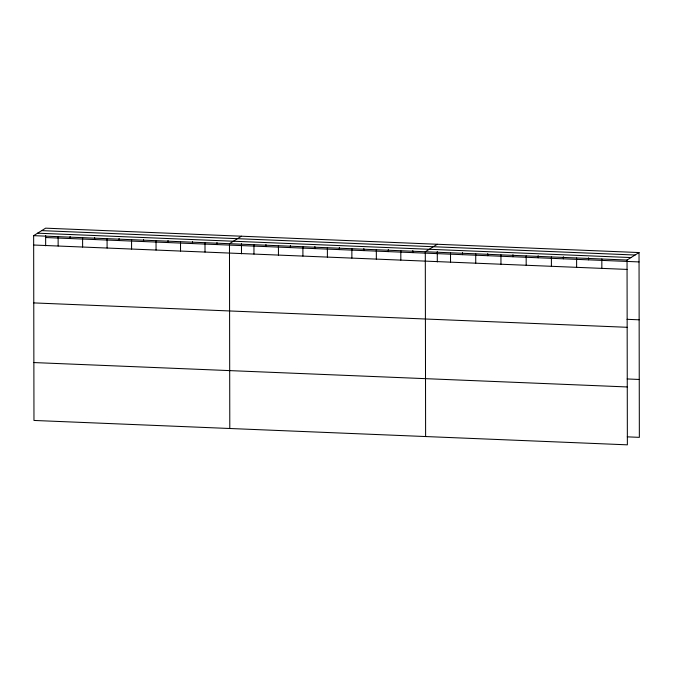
<?xml version="1.0" encoding="UTF-8"?>
<svg xmlns="http://www.w3.org/2000/svg" width="673" height="673" viewBox="0 0 673 673"><rect width="100%" height="100%" fill="white"/><g stroke="black" fill="none" stroke-linecap="round" stroke-linejoin="round"><path stroke-width="1.01" d="M639.03 252.552L627.043 260.039L627.371 444.836L33.97 420.448L33.65 235.651L45.629 228.164L639.03 252.552L639.35 437.349L627.244 436.853M241.456 236.206L229.468 243.693L229.796 428.499M437.273 244.257L425.294 251.744L425.614 436.55M41.676 230.629L635.076 255.017M37.604 233.178L630.996 257.566M33.65 235.651L627.043 260.039M45.646 237.535L639.047 261.923M33.667 245.022L627.059 269.41M627.043 319.313L639.148 319.81M33.768 302.909L627.16 327.297M627.143 378.958L639.249 379.463M33.869 362.562L627.27 386.95M601.83 259.004L601.847 268.376M588.597 257.767L588.606 259.845M576.61 257.961L576.626 267.332M563.385 256.724L563.385 258.811M551.389 256.926L551.406 266.298M538.164 255.69L538.164 257.776M526.168 255.891L526.185 265.263M512.944 254.655L512.944 256.741M500.948 254.857L500.964 264.228M487.723 253.62L487.732 255.698M475.727 253.814L475.744 263.193M462.502 252.585L462.511 254.663M450.515 252.779L450.531 262.15M437.282 251.542L437.307 261.898M412.81 250.541L412.81 252.619M400.814 250.735L400.83 260.115M388.329 249.532L388.338 251.618M376.333 249.733L376.35 259.105M363.849 248.53L363.857 250.608M351.861 248.724L351.878 258.096M339.377 247.521L339.377 249.607M327.381 247.723L327.398 257.094M314.897 246.52L314.905 248.598M302.9 246.713L302.917 256.085M290.416 245.51L290.425 247.588M278.429 245.712L278.445 255.084M265.944 244.501L265.944 246.587M253.948 244.703L253.965 254.074M241.464 243.5L241.481 253.847M216.984 242.49L216.992 244.577M204.996 242.692L205.013 252.064M192.512 241.489L192.512 243.567M180.515 241.683L180.532 251.054M168.031 240.48L168.04 242.566M156.035 240.682L156.052 250.053M143.551 239.47L143.559 241.557M131.563 239.672L131.58 249.044M119.079 238.469L119.079 240.547M107.083 238.663L107.1 248.043M94.599 237.46L94.599 239.546M82.602 237.662L82.619 247.033M70.118 236.459L70.127 238.536M58.13 236.652L58.147 246.024M45.646 235.449L45.663 245.805"/></g></svg>
